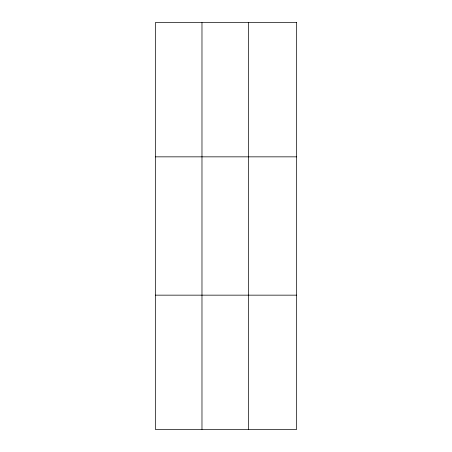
<?xml version="1.0" encoding="UTF-8"?>
<svg xmlns="http://www.w3.org/2000/svg" width="452" height="452" viewBox="0 0 452 452"><rect width="100%" height="100%" fill="white"/><g stroke="black" fill="none" stroke-linecap="round" stroke-linejoin="round"><path stroke-width="0.68" d="M201.976 22.6L201.976 429.4M248.611 22.6L248.611 429.4M155.335 156.844L296.665 156.844M155.335 295.156L296.665 295.156M296.665 22.6L296.665 429.4L155.335 429.4L155.335 22.6L296.665 22.6"/></g></svg>
